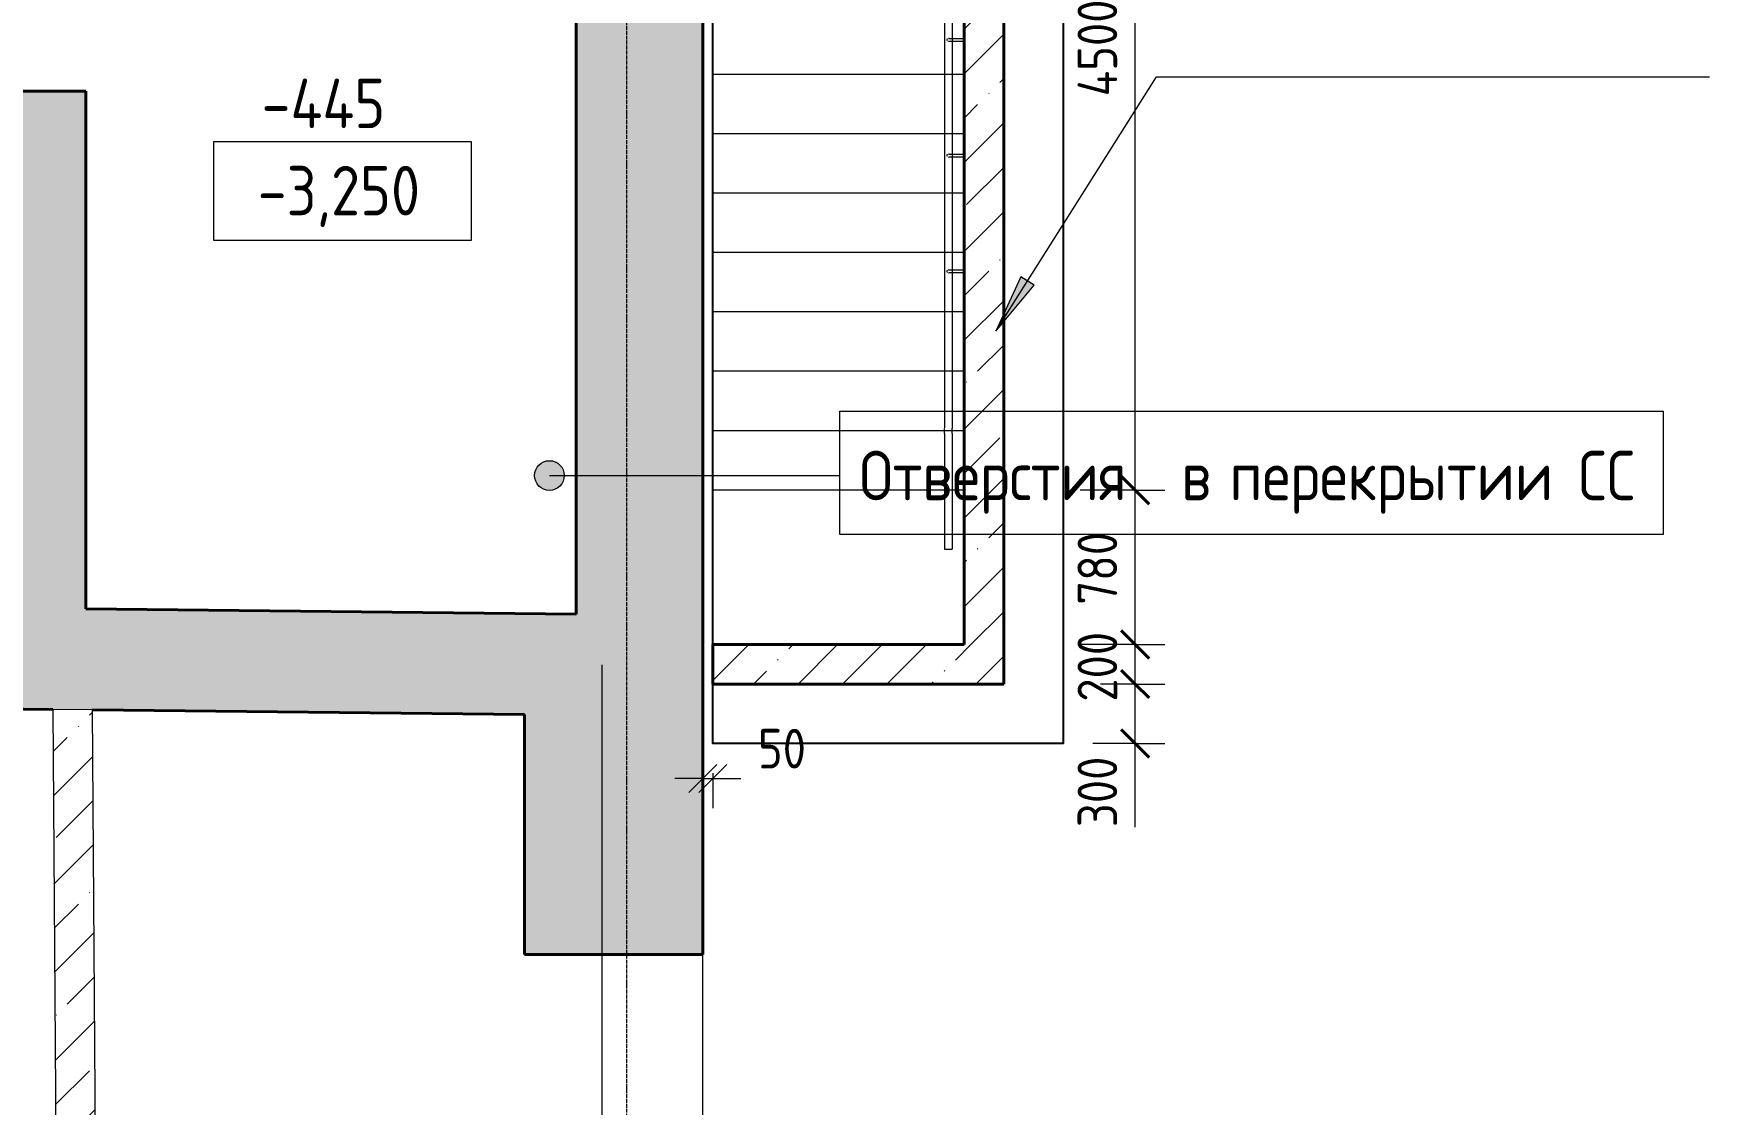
# Model space of a CAD drawing. Header units: millimetres. Extents: x -11886 to 71589, y -4690 to 48120.
# Drawn here: x 563 to 9029, y 26547 to 31959 of the extents above; entities that cross this region are included whole.
import ezdxf

# ---------------------------------------------------------------- set-up
doc = ezdxf.new("R2010")
doc.units = ezdxf.units.MM
doc.linetypes.add('ADSK_Линия сетки', pattern=[25, 20, -2.5, 0, -2.5])
doc.linetypes.add('ADSK_Сверху', pattern=[4.5, 3, -1.5])
for name, color, linetype, lineweight in [('Аннотация', 7, 'Continuous', 20), ('Лестницы', 7, 'Continuous', 18), ('Марки', 7, 'Continuous', 20), ('Ограждение', 7, 'Continuous', 18), ('Оси', 7, 'Continuous', 9), ('Отметки', 7, 'Continuous', 9), ('Размеры', 7, 'Continuous', 9), ('Размеры-100', 7, 'Continuous', 9), ('Стены внутренние', 250, 'Continuous', 18), ('Стены наружные', 250, 'Continuous', 18), ('Узлы', 7, 'Continuous', 18)]:
    doc.layers.add(name, color=color, linetype=linetype, lineweight=lineweight)
doc.layers.add('Линии', color=7, linetype='Continuous', lineweight=9, true_color=0x00a600)
doc.styles.add('GOST Common_1', font='GOST_Common.ttf', dxfattribs={"width": 0.9, "height": 250})
doc.styles.add('GOST Common_2', font='GOST_Common.ttf', dxfattribs={"width": 0.9, "height": 200})
doc.styles.add('GOST Common_B', font='', dxfattribs={"width": 0.9, "height": 250})
doc.styles.get('GOST Common_B').set_extended_font_data('GOST Common', bold=True)
doc.dimstyles.new('ADSK_Основной_2_мм_Округление_до_1_мм', dxfattribs={"dimscale": 304.8, "dimtxt": 201.142999, "dimasz": 0.463911, "dimexe": 0.492126, "dimexo": 0.492126, "dimgap": 0.098425, "dimtad": 1, "dimdec": 0, "dimdsep": 46, "dimtxsty": 'GOST Common_2', "dimblk1": 'OBLIQUE', "dimblk2": 'OBLIQUE', "dimsah": 1, "dimcen": 0.09, "dimdle": 0.492126, "dimazin": 2, "dimtfac": 1, "dimtdec": 4, "dimtix": 1, "dimtmove": 0, "dimatfit": 3, "dimfxl": 1, "dimtvp": 1, "dimtolj": 1, "dimtzin": 0, "dimlwd": 20, "dimlwe": 20, "dimarcsym": 2})
doc.dimstyles.new('ADSK_Основной_2_мм_Округление_до_1_мм_1', dxfattribs={"dimscale": 304.8, "dimtxt": 201.142999, "dimasz": 0.463911, "dimexe": 0.492126, "dimexo": 0.492126, "dimgap": 0.098425, "dimtad": 1, "dimdec": 0, "dimdsep": 46, "dimtxsty": 'GOST Common_2', "dimblk1": 'OBLIQUE', "dimblk2": 'OBLIQUE', "dimsah": 1, "dimcen": 0.09, "dimdle": 0.492126, "dimazin": 2, "dimtfac": 1, "dimtdec": 4, "dimtix": 1, "dimtmove": 1, "dimatfit": 3, "dimfxl": 1, "dimtvp": 1, "dimtolj": 1, "dimtzin": 0, "dimlwd": 20, "dimlwe": 20, "dimarcsym": 2})
pattern_1 = [(45, (0, 0), (-224.5064, 224.5064), []), (45, (224.5, 0), (-224.5064, 224.5064), [396.875, -79.375, 3.353, -76.022])]

# ---------------------------------------------------------------- blocks, each defined once
blk = doc.blocks.new('ADSK_Ограждение_Опоры_Г_образная - D15 высота60 консоль80-V15-00 План подвала кладочный')
at = {"layer": 'Ограждение', "color": 253, "linetype": 'ADSK_Сверху', "true_color": 0xaaaaaa, "flags": 128}
for points in [[(-7.5, 0), (-7.5, 0.1), (-7.5, 0.2), (-7.5, 0.3), (-7.5, 0.4), (-7.5, 0.6), (-7.5, 0.8), (-7.5, 1), (-7.5, 1.2), (-7.5, 1.4), (-7.5, 1.7), (-7.5, 2), (-7.5, 2.3), (-7.5, 2.6), (-7.5, 3), (-7.5, 3.3), (-7.5, 3.7), (-7.5, 4.1), (-7.5, 4.5), (-7.5, 5), (-7.5, 5.4), (-7.5, 5.9), (-7.5, 6.4), (-7.5, 6.9), (-7.5, 7.4), (-7.5, 7.9), (-7.5, 8.5), (-7.5, 9), (-7.5, 9.6), (-7.5, 10.1), (-7.5, 10.7), (-7.5, 11.3), (-7.5, 11.9), (-7.5, 12.5), (-7.5, 13), (-7.5, 13.6)], [(7.5, 13.2), (7.5, 12.6), (7.5, 12), (7.5, 11.4), (7.5, 10.9), (7.5, 10.3), (7.5, 9.7), (7.5, 9.2), (7.5, 8.6)], [(7.5, 5.6), (7.5, 5.1), (7.5, 4.7), (7.5, 4.2), (7.5, 3.8), (7.5, 3.4), (7.5, 3.1), (7.5, 2.7), (7.5, 2.4), (7.5, 2.1), (7.5, 1.8), (7.5, 1.5), (7.5, 1.2), (7.5, 1), (7.5, 0.8), (7.5, 0.6), (7.5, 0.5), (7.5, 0.3), (7.5, 0.2), (7.5, 0.1), (7.5, 0.1)]]:
    blk.add_lwpolyline(points, dxfattribs=at)
at = {"layer": 'Ограждение', "color": 253, "linetype": 'ADSK_Сверху', "true_color": 0xaaaaaa}
for start, end in [(150, 180), (360, 15), (225, 270), (270, 315)]:
    blk.add_arc((0, 0), 7.5, start, end, dxfattribs=at)
blk = doc.blocks.new('ADSK_Ограждение_Опоры_Г_образная - D15 высота60 консоль80-V14-00 План подвала кладочный')
at = {"layer": 'Ограждение', "color": 253, "linetype": 'ADSK_Сверху', "true_color": 0xaaaaaa}
for p, q in [((-7.5, 15), (-7.5, 80)), ((0, 80), (-7.5, 80)), ((7.5, 80), (0, 80)), ((7.5, 80), (7.5, 15))]:
    blk.add_line(p, q, dxfattribs=at)
at = {"layer": 'Ограждение', "color": 253, "linetype": 'ADSK_Сверху', "true_color": 0xaaaaaa, "flags": 128}
for points in [[(-7.5, 0), (-7.5, 0), (-7.5, 0), (-7.5, 0.1), (-7.5, 0.2), (-7.5, 0.3), (-7.5, 0.4), (-7.5, 0.6), (-7.5, 0.8), (-7.5, 1), (-7.5, 1.2), (-7.5, 1.4), (-7.5, 1.7), (-7.5, 2), (-7.5, 2.3), (-7.5, 2.6), (-7.5, 3), (-7.5, 3.3), (-7.5, 3.7), (-7.5, 4.1), (-7.5, 4.5), (-7.5, 5), (-7.5, 5.4), (-7.5, 5.9), (-7.5, 6.4), (-7.5, 6.9), (-7.5, 7.4), (-7.5, 7.9), (-7.5, 8.5), (-7.5, 9), (-7.5, 9.6), (-7.5, 10.1), (-7.5, 10.7), (-7.5, 11.3), (-7.5, 11.9), (-7.5, 12.5), (-7.5, 13), (-7.5, 13.6), (-7.5, 14.2), (-7.5, 14.8), (-7.5, 15)], [(7.5, 15), (7.5, 14.4), (7.5, 13.8), (7.5, 13.2), (7.5, 12.6), (7.5, 12), (7.5, 11.4), (7.5, 10.9), (7.5, 10.3), (7.5, 9.7), (7.5, 9.2), (7.5, 8.6), (7.5, 8.1), (7.5, 7.5), (7.5, 7), (7.5, 6.5), (7.5, 6), (7.5, 5.6), (7.5, 5.1), (7.5, 4.7), (7.5, 4.2), (7.5, 3.8), (7.5, 3.4), (7.5, 3.1), (7.5, 2.7), (7.5, 2.4), (7.5, 2.1), (7.5, 1.8), (7.5, 1.5), (7.5, 1.2), (7.5, 1), (7.5, 0.8), (7.5, 0.6), (7.5, 0.5), (7.5, 0.3), (7.5, 0.2), (7.5, 0.1), (7.5, 0.1), (7.5, 0), (7.5, 0)]]:
    blk.add_lwpolyline(points, dxfattribs=at)
at = {"layer": 'Ограждение', "color": 253, "linetype": 'ADSK_Сверху', "true_color": 0xaaaaaa}
for start, end in [(150, 180), (360, 15), (225, 270), (270, 315)]:
    blk.add_arc((0, 0), 7.5, start, end, dxfattribs=at)
blk = doc.blocks.new('Тип перил - Перила_Внутренний_-V31-00 План подвала кладочный')
at = {"layer": 'Ограждение'}
for p, q in [((5204.3, 34451.9), (5164.3, 34451.9)), ((5164.3, 34451.9), (5164.3, 34166.8)), ((5204.3, 34451.9), (5204.3, 34166.8)), ((5164.3, 34166.8), (5164.3, 34139.4)), ((5164.3, 34139.4), (5164.3, 32901.5)), ((5204.3, 34166.8), (5204.3, 34139.4)), ((5204.3, 34139.4), (5204.3, 32920.2)), ((5164.3, 32901.5), (5204.3, 32920.2))]:
    blk.add_line(p, q, dxfattribs=at)
at = {"layer": 'Ограждение', "linetype": 'ADSK_Сверху'}
for p, q in [((5164.3, 32651.5), (5204.3, 32670.2)), ((5164.3, 32651.5), (5164.3, 29964.4)), ((5204.3, 32670.2), (5204.3, 29964.4)), ((5164.3, 29936.9), (5164.3, 29964.4)), ((5164.3, 29936.9), (5164.3, 29351.9)), ((5204.3, 29936.9), (5204.3, 29964.4)), ((5204.3, 29936.9), (5204.3, 29351.9)), ((5204.3, 29351.9), (5164.3, 29351.9))]:
    blk.add_line(p, q, dxfattribs=at)
blk = doc.blocks.new('Тип перил - Перила_Внутренний_-V32-00 План подвала кладочный')
at = {"layer": 'Ограждение'}
blk.add_line((5164.3, 34146.5), (5164.3, 34139.4), dxfattribs=at)
at = {"layer": 'Ограждение', "linetype": 'ADSK_Сверху'}
for p, q in [((5164.3, 32651.5), (5204.3, 32670.2)), ((5164.3, 32651.5), (5164.3, 29964.4)), ((5204.3, 32670.2), (5204.3, 29964.4)), ((5164.3, 29936.9), (5164.3, 29964.4)), ((5164.3, 29936.9), (5164.3, 29351.9)), ((5204.3, 29936.9), (5204.3, 29964.4)), ((5204.3, 29936.9), (5204.3, 29351.9)), ((5204.3, 29351.9), (5164.3, 29351.9))]:
    blk.add_line(p, q, dxfattribs=at)
blk = doc.blocks.new('Высотные отметки - Рамка-5093-00 План подвала кладочный')
at = {"layer": 'Аннотация'}
for p, q in [((-6.5, 0), (-6.5, 5)), ((-6.5, 5), (6.5, 5)), ((6.5, 5), (6.5, 0)), ((6.5, 0), (-6.5, 0))]:
    blk.add_line(p, q, dxfattribs=at)
blk = doc.blocks.new('ADSK_Марка_Перекрытие - Отметка низа-2041711-00 План подвала кладочный')
at = {"layer": 'Марки'}
blk.add_line((-2.5, 0), (2.5, 0), dxfattribs=at)
blk = doc.blocks.new('_Oblique')
at = {"color": 0, "linetype": 'ByBlock', "lineweight": -2}
blk.add_line((-0.5, -0.5), (0.5, 0.5), dxfattribs=at)
blk = doc.blocks.new('DIMBLOCK153-00 План подвала кладочный')
at = {"layer": 'Defpoints', "color": 0, "transparency": 16777216}
for p in [(3943.5, 28507.6), (3993.9, 28371.9), (3993.9, 28193.8)]:
    blk.add_point(p, dxfattribs=at)
at = {"layer": 'Размеры', "color": 0, "lineweight": 20, "transparency": 16777216}
for p, q in [((3943.5, 28357.6), (3943.5, 28043.8)), ((3943.5, 28193.8), (3802.1, 28193.8)), ((3943.5, 28193.8), (3993.9, 28193.8)), ((3993.9, 28221.9), (3993.9, 28043.8)), ((3993.9, 28193.8), (4135.3, 28193.8))]:
    blk.add_line(p, q, dxfattribs=at)
at = {"layer": 'Размеры', "color": 0, "lineweight": 20, "transparency": 16777216, "xscale": 141.4, "yscale": 141.4, "zscale": 141.4}
blk.add_blockref('_Oblique', (3943.5, 28193.8), dxfattribs=at)
at = {"layer": 'Размеры', "color": 0, "lineweight": 20, "transparency": 16777216, "xscale": 141.4, "yscale": 141.4, "zscale": 141.4, "rotation": 180}
blk.add_blockref('_Oblique', (3993.9, 28193.8), dxfattribs=at)
at = {"layer": 'Размеры', "color": 0, "lineweight": 20, "transparency": 16777216, "insert": (4222.6, 28445.4), "char_height": 200, "width": 302.737, "attachment_point": 1, "line_spacing_factor": 1.022761, "style": 'GOST Common_2'}
blk.add_mtext('\\A1;50', dxfattribs=at)
blk = doc.blocks.new('DIMBLOCK155-00 План подвала кладочный')
at = {"layer": 'Размеры-100', "lineweight": 40, "transparency": 16777216}
for p, q in [((6128.6, 28671.9), (6057.9, 28742.6)), ((6128.6, 28671.9), (6199.3, 28601.2)), ((6128.6, 28371.9), (6057.9, 28442.6)), ((6128.6, 28371.9), (6199.3, 28301.2))]:
    blk.add_line(p, q, dxfattribs=at)
at = {"layer": 'Размеры-100', "lineweight": 20, "transparency": 16777216}
for p, q in [((6128.6, 28671.9), (5952.4, 28671.9)), ((6128.6, 28221.9), (6128.6, 28671.9)), ((6128.6, 28671.9), (6278.6, 28671.9)), ((6128.6, 28327.3), (6128.6, 28521.9)), ((6128.6, 28371.9), (5913.9, 28371.9)), ((6128.6, 28371.9), (6278.6, 28371.9)), ((6128.6, 27948.8), (6128.6, 28327.3))]:
    blk.add_line(p, q, dxfattribs=at)
at = {"layer": 'Размеры-100', "color": 0, "lineweight": 20, "transparency": 16777216, "insert": (5837.2, 27948.8), "char_height": 200, "width": 454.106, "attachment_point": 1, "rotation": 90, "line_spacing_factor": 1.022761, "style": 'GOST Common_2'}
blk.add_mtext('300', dxfattribs=at)
blk = doc.blocks.new('DIMBLOCK156-00 План подвала кладочный')
at = {"layer": 'Размеры-100', "lineweight": 20, "transparency": 16777216}
for p, q in [((6128.6, 28871.9), (5849.4, 28871.9)), ((6128.6, 28671.9), (6128.6, 28871.9)), ((6128.6, 28871.9), (6278.6, 28871.9)), ((6128.6, 28671.9), (5952.4, 28671.9)), ((6128.6, 28671.9), (6278.6, 28671.9))]:
    blk.add_line(p, q, dxfattribs=at)
at = {"layer": 'Размеры-100', "lineweight": 40, "transparency": 16777216}
for p, q in [((6128.6, 28871.9), (6057.9, 28942.6)), ((6128.6, 28871.9), (6199.3, 28801.2)), ((6128.6, 28671.9), (6057.9, 28742.6)), ((6128.6, 28671.9), (6199.3, 28601.2))]:
    blk.add_line(p, q, dxfattribs=at)
at = {"layer": 'Размеры-100', "color": 0, "lineweight": 20, "transparency": 16777216, "insert": (5837.2, 28582.7), "char_height": 200, "width": 454.106, "attachment_point": 1, "rotation": 90, "line_spacing_factor": 1.022761, "style": 'GOST Common_2'}
blk.add_mtext('200', dxfattribs=at)
blk = doc.blocks.new('DIMBLOCK157-00 План подвала кладочный')
at = {"layer": 'Размеры-100', "lineweight": 40, "transparency": 16777216}
for p, q in [((6128.6, 29651.9), (6057.9, 29722.6)), ((6128.6, 29651.9), (6199.3, 29581.2)), ((6128.6, 28871.9), (6057.9, 28942.6)), ((6128.6, 28871.9), (6199.3, 28801.2))]:
    blk.add_line(p, q, dxfattribs=at)
at = {"layer": 'Размеры-100', "lineweight": 20, "transparency": 16777216}
for p, q in [((6128.6, 29651.9), (5849.4, 29651.9)), ((6128.6, 28871.9), (6128.6, 29651.9)), ((6128.6, 29651.9), (6278.6, 29651.9)), ((6128.6, 28871.9), (5849.4, 28871.9)), ((6128.6, 28871.9), (6278.6, 28871.9))]:
    blk.add_line(p, q, dxfattribs=at)
at = {"layer": 'Размеры-100', "color": 0, "lineweight": 20, "transparency": 16777216, "insert": (5837.2, 29072.7), "char_height": 200, "width": 454.106, "attachment_point": 1, "rotation": 90, "line_spacing_factor": 1.022761, "style": 'GOST Common_2'}
blk.add_mtext('780', dxfattribs=at)
blk = doc.blocks.new('DIMBLOCK158-00 План подвала кладочный')
at = {"layer": 'Размеры-100', "lineweight": 40, "transparency": 16777216}
for p, q in [((6128.6, 34151.9), (6057.9, 34222.6)), ((6128.6, 34151.9), (6199.3, 34081.2)), ((6128.6, 29651.9), (6057.9, 29722.6)), ((6128.6, 29651.9), (6199.3, 29581.2))]:
    blk.add_line(p, q, dxfattribs=at)
at = {"layer": 'Размеры-100', "lineweight": 20, "transparency": 16777216}
for p, q in [((6128.6, 34151.9), (5849.4, 34151.9)), ((6128.6, 29651.9), (6128.6, 34151.9)), ((6128.6, 34151.9), (6278.6, 34151.9)), ((6128.6, 29651.9), (5849.4, 29651.9)), ((6128.6, 29651.9), (6278.6, 29651.9))]:
    blk.add_line(p, q, dxfattribs=at)
at = {"layer": 'Размеры-100', "color": 0, "lineweight": 20, "transparency": 16777216, "insert": (5837.2, 31641.1), "char_height": 200, "width": 625.93, "attachment_point": 1, "rotation": 90, "line_spacing_factor": 1.022761, "style": 'GOST Common_2'}
blk.add_mtext('4500', dxfattribs=at)

msp = doc.modelspace()

# ---------------------------------------------------------------- hatches: boundary and pattern name
at = {"layer": 'Аннотация', "lineweight": 9}
msp.add_hatch(color=256, dxfattribs=at).paths.add_polyline_path([(5424.53, 30453.98), (5618.04, 30686.61), (5551.24, 30728.77)])
h = msp.add_hatch(color=256, dxfattribs=at)
edge = h.paths.add_edge_path()
edge.add_arc((3169.2, 29725.25), 75, 0, 360)
at = {"layer": 'Стены внутренние', "true_color": 0xc0c0c0}
h = msp.add_hatch(color=9, dxfattribs=at)
h.paths.add_polyline_path([(827.47, 29051.07), (827.47, 31667.7), (317.47, 31667.7), (317.47, 29056.54)])
h.paths.add_polyline_path([(821.73, 32546.3), (827.47, 32546.3), (827.47, 34399.54), (317.47, 34399.54), (317.47, 32546.3), (435.85, 32546.3)])
h.paths.add_polyline_path([(317.47, 35469.54), (827.47, 35469.54), (827.47, 36646.16), (317.47, 36651.12), (317.47, 36357.02)])
at = {"layer": 'Стены внутренние', "lineweight": 9}
h = msp.add_hatch(dxfattribs=at)
h.set_pattern_fill('FP_5', color=256, style=0, pattern_type=2)
h.set_pattern_definition(pattern_1)
h.paths.add_polyline_path([(5463.86, 28871.86), (5463.86, 35771.86), (5263.86, 35771.86), (5263.86, 28871.86)])
at = {"layer": 'Стены внутренние', "true_color": 0xc0c0c0}
msp.add_hatch(color=9, dxfattribs=at).paths.add_polyline_path([(3303.5, 28514.5), (3303.5, 29024.53), (-5663.84, 29120.66), (-5663.84, 28610.63), (935.83, 28539.88)])
at = {"layer": 'Стены внутренние', "lineweight": 9}
h = msp.add_hatch(dxfattribs=at)
h.set_pattern_fill('FP_5', color=256, style=0, pattern_type=2)
h.set_pattern_definition(pattern_1)
h.paths.add_polyline_path([(5263.86, 28671.86), (5463.86, 28671.86), (5463.86, 28871.86), (3993.86, 28871.86), (3993.86, 28671.86)])
at = {"layer": 'Стены наружные', "true_color": 0xc0c0c0}
h = msp.add_hatch(color=9, dxfattribs=at)
h.paths.add_polyline_path([(3943.5, 28507.64), (3943.5, 34352.08), (3303.5, 34352.08), (3303.5, 28514.5)])
h.paths.add_polyline_path([(3943.5, 35422.08), (3943.5, 41788.87), (3303.5, 41788.87), (3303.5, 35422.08)])
h.paths.add_polyline_path([(3943.5, 42788.87), (3943.5, 43088.87), (3303.5, 43088.87), (3303.5, 42788.87)])
msp.add_hatch(color=9, dxfattribs=at).paths.add_polyline_path([(3043.5, 27304.63), (3943.5, 27304.63), (3943.5, 28507.64), (3043.5, 28517.29), (3043.5, 28507.64)])
at = {"layer": 'Узлы', "lineweight": 9}
h = msp.add_hatch(dxfattribs=at)
h.set_pattern_fill('FP_7', color=256, style=0, pattern_type=2)
h.set_pattern_definition([(45, (-121510.57, 9206.3), (-224.5064, 224.5064), []), (45, (-121286.07, 9206.3), (-224.5064, 224.5064), [396.875, -79.375, 3.353, -76.022])])
h.paths.add_polyline_path([(1001.17, 8043.28), (1002.56, 8043.28), (860.3, 28540.69), (660.28, 28542.84), (802.55, 8043.28)])

# ---------------------------------------------------------------- linework, layer by layer
msp.add_lwpolyline([(3993.86, 36071.86), (5763.86, 36071.86), (5763.86, 28371.86), (3993.86, 28371.86)], close=True)
at = {"layer": 'Аннотация', "lineweight": 9}
for p, q in [((5424.53, 30453.98), (6235.64, 31739.24)), ((6235.64, 31739.24), (6409.86, 31739.24)), ((6409.86, 31739.24), (9029.24, 31739.24)), ((5551.24, 30728.77), (5424.53, 30453.98)), ((5424.53, 30453.98), (5618.04, 30686.61)), ((5618.04, 30686.61), (5551.24, 30728.77)), ((3169.2, 29725.25), (4635.51, 29725.25))]:
    msp.add_line(p, q, dxfattribs=at)
at = {"layer": 'Аннотация', "lineweight": 9, "flags": 128}
msp.add_lwpolyline([(4635.51, 30050.82), (8794.61, 30050.82), (8794.61, 29427.82), (4635.51, 29427.82)], close=True, dxfattribs=at)
at = {"layer": 'Аннотация', "lineweight": 9}
msp.add_circle((3169.2, 29725.25), 75, dxfattribs=at)
at = {"layer": 'Лестницы', "linetype": 'ADSK_Сверху'}
for p, q in [((5263.86, 32353.89), (5263.86, 29651.86)), ((3993.86, 32105.76), (3993.86, 29651.86)), ((5263.86, 31751.86), (3993.86, 31751.86)), ((5263.86, 31751.86), (3993.86, 31751.86)), ((5263.86, 31451.86), (3993.86, 31451.86)), ((5263.86, 31451.86), (3993.86, 31451.86)), ((5263.86, 31151.86), (3993.86, 31151.86)), ((5263.86, 31151.86), (3993.86, 31151.86)), ((5263.86, 30851.86), (3993.86, 30851.86)), ((5263.86, 30851.86), (3993.86, 30851.86)), ((5263.86, 30551.86), (3993.86, 30551.86)), ((5263.86, 30551.86), (3993.86, 30551.86)), ((5263.86, 30251.86), (3993.86, 30251.86)), ((5263.86, 30251.86), (3993.86, 30251.86)), ((5263.86, 29951.86), (3993.86, 29951.86)), ((5263.86, 29951.86), (3993.86, 29951.86)), ((5263.86, 29651.86), (3993.86, 29651.86))]:
    msp.add_line(p, q, dxfattribs=at)
at = {"layer": 'Линии', "color": 18, "lineweight": 18, "true_color": 0x000000}
for p, q in [((860.3, 28540.69), (660.28, 28542.84)), ((660.28, 28542.84), (802.55, 8043.28)), ((1001.17, 8243.28), (860.3, 28540.69))]:
    msp.add_line(p, q, dxfattribs=at)
at = {"layer": 'Оси', "linetype": 'ADSK_Линия сетки'}
msp.add_line((3559.91, -3890.07), (3559.91, 44421.85), dxfattribs=at)
at = {"layer": 'Стены внутренние', "lineweight": 40}
for p, q in [((5463.86, 28671.86), (5463.86, 35771.86)), ((5263.86, 35571.86), (5263.86, 28871.86)), ((827.47, 31667.7), (317.47, 31667.7)), ((827.47, 29051.07), (827.47, 31667.7)), ((3303.5, 29024.53), (827.47, 29051.07)), ((5263.86, 28871.86), (3993.86, 28871.86)), ((3993.86, 28871.86), (3993.86, 28671.86)), ((3993.86, 28671.86), (5463.86, 28671.86)), ((-5663.84, 28610.63), (660.28, 28542.84)), ((860.3, 28540.69), (3043.5, 28517.29))]:
    msp.add_line(p, q, dxfattribs=at)
at = {"layer": 'Стены наружные', "color": 253, "linetype": 'ADSK_Сверху', "true_color": 0xaaaaaa}
for p, q in [((3943.5, 20918.63), (3943.5, 43728.87)), ((3433.5, 28769.48), (3433.5, 20920.99))]:
    msp.add_line(p, q, dxfattribs=at)
at = {"layer": 'Стены наружные', "lineweight": 40}
for p, q in [((3303.5, 34352.08), (3303.5, 29024.53)), ((3943.5, 27304.63), (3943.5, 34352.08)), ((3043.5, 28517.29), (3043.5, 27304.63)), ((3043.5, 27304.63), (3943.5, 27304.63))]:
    msp.add_line(p, q, dxfattribs=at)

# ---------------------------------------------------------------- block references
at = {"layer": 'Марки', "xscale": 99.99999999999993, "yscale": 99.99999999999993, "zscale": 99.99999999999993}
msp.add_blockref('ADSK_Марка_Перекрытие - Отметка низа-2041711-00 План подвала кладочный', (2064.84, 31412.75), dxfattribs=at)
at = {"layer": 'Ограждение'}
for name in ['Тип перил - Перила_Внутренний_-V31-00 План подвала кладочный', 'Тип перил - Перила_Внутренний_-V32-00 План подвала кладочный']:
    msp.add_blockref(name, (0, 0), dxfattribs=at)
at = {"layer": 'Ограждение', "color": 253, "linetype": 'ADSK_Сверху', "true_color": 0xaaaaaa, "rotation": 270.0000000000001}
for name, p in [('ADSK_Ограждение_Опоры_Г_образная - D15 высота60 консоль80-V15-00 План подвала кладочный', (5184.26, 31926.54)), ('ADSK_Ограждение_Опоры_Г_образная - D15 высота60 консоль80-V14-00 План подвала кладочный', (5184.26, 31926.54)), ('ADSK_Ограждение_Опоры_Г_образная - D15 высота60 консоль80-V15-00 План подвала кладочный', (5184.26, 31341.72)), ('ADSK_Ограждение_Опоры_Г_образная - D15 высота60 консоль80-V14-00 План подвала кладочный', (5184.26, 31341.72)), ('ADSK_Ограждение_Опоры_Г_образная - D15 высота60 консоль80-V15-00 План подвала кладочный', (5184.26, 30756.9)), ('ADSK_Ограждение_Опоры_Г_образная - D15 высота60 консоль80-V14-00 План подвала кладочный', (5184.26, 30756.9))]:
    msp.add_blockref(name, p, dxfattribs=at)
at = {"layer": 'Отметки', "lineweight": 20, "xscale": 99.99999999999993, "yscale": 99.99999999999993, "zscale": 99.99999999999993}
msp.add_blockref('Высотные отметки - Рамка-5093-00 План подвала кладочный', (2124.28, 30912.94), dxfattribs=at)

# ---------------------------------------------------------------- texts
at = {"layer": 'Аннотация', "lineweight": 9, "char_height": 250, "attachment_point": 1, "style": 'GOST Common_B'}
for s, insert, width in [('Отверстия', (4735.51, 29850.25), 1868.7336), ('\\fGOST Common|b1|i0|c204|p34|;\\W.9; ', (6277.37, 29850.25), 101.0126), ('\\fGOST Common|b1|i0|c204|p34|;\\W.9; ', (6521.45, 29850.25), 101.0126), ('\\fGOST Common|b1|i0|c204|p34|;\\W.9; ', (8283.57, 29850.25), 101.0126), ('СС', (8366.92, 29850.25), 389.6201), ('\\fGOST Common|b1|i0|c204|p34|;\\W.9;в', (6360.71, 29850.25), 194.8101), ('перекрытии', (6604.79, 29850.25), 2034.6829)]:
    msp.add_mtext(s, dxfattribs=dict(at, insert=insert, width=width))
at = {"layer": 'Марки', "lineweight": 9, "insert": (1714.91, 31730.59), "char_height": 250, "width": 822.5314, "attachment_point": 1, "style": 'GOST Common_1'}
msp.add_mtext('-445', dxfattribs=at)
at = {"layer": 'Отметки', "lineweight": 20, "insert": (1695.6, 31289.64), "char_height": 250, "width": 1028.8226, "attachment_point": 1, "line_spacing_factor": 1.022761, "style": 'GOST Common_1'}
msp.add_mtext('-3,250', dxfattribs=at)

# ---------------------------------------------------------------- dimensions: what is measured, and where the dimension line sits
at = {"layer": 'Размеры', "lineweight": 20}
for base, p1, p2, override, picture, middle in [((6128.61, 34151.86), (5699.39, 29651.86), (5699.39, 34151.86), {"dimpost": '<>', "dimfxl": 4500}, 'DIMBLOCK158-00 План подвала кладочный', (5998.61, 31901.86)), ((6128.61, 29651.86), (5699.39, 28871.86), (5699.39, 29651.86), {"dimpost": '<>', "dimfxl": 780}, 'DIMBLOCK157-00 План подвала кладочный', (5998.61, 29261.86)), ((6128.61, 28871.86), (5802.36, 28671.86), (5699.39, 28871.86), {"dimpost": '<>', "dimfxl": 224.950501}, 'DIMBLOCK156-00 План подвала кладочный', (5998.61, 28771.86))]:
    dim = msp.add_linear_dim(base=base, p1=p1, p2=p2, angle=90, dimstyle='ADSK_Основной_2_мм_Округление_до_1_мм', override=override, dxfattribs=at)
    dim.commit()
    dim.dimension.update_dxf_attribs({"geometry": picture, "text_midpoint": middle})
dim = msp.add_linear_dim(base=(6128.61, 28671.86), p1=(5763.86, 28371.86), p2=(5802.36, 28671.86), angle=90, dimstyle='ADSK_Основной_2_мм_Округление_до_1_мм_1', override={"dimpost": '<>', "dimfxl": 302.460322}, dxfattribs=at)
dim.commit()
dim.dimension.update_dxf_attribs({"geometry": 'DIMBLOCK155-00 План подвала кладочный', "text_midpoint": (5970.57, 28175.9), "dimtype": 160, "text_rotation": 90})
at = {"layer": 'Размеры', "color": 242, "lineweight": 20, "true_color": 0xcd2027}
dim = msp.add_linear_dim(base=(3993.86, 28193.85), p1=(3943.5, 28507.64), p2=(3993.86, 28371.86), dimstyle='ADSK_Основной_2_мм_Округление_до_1_мм_1', override={"dimpost": '<>', "dimfxl": 144.817207}, dxfattribs=at)
dim.commit()
dim.dimension.update_dxf_attribs({"geometry": 'DIMBLOCK153-00 План подвала кладочный', "text_midpoint": (4373.97, 28148.68), "dimtype": 160})

doc.saveas('drawing.dxf')
